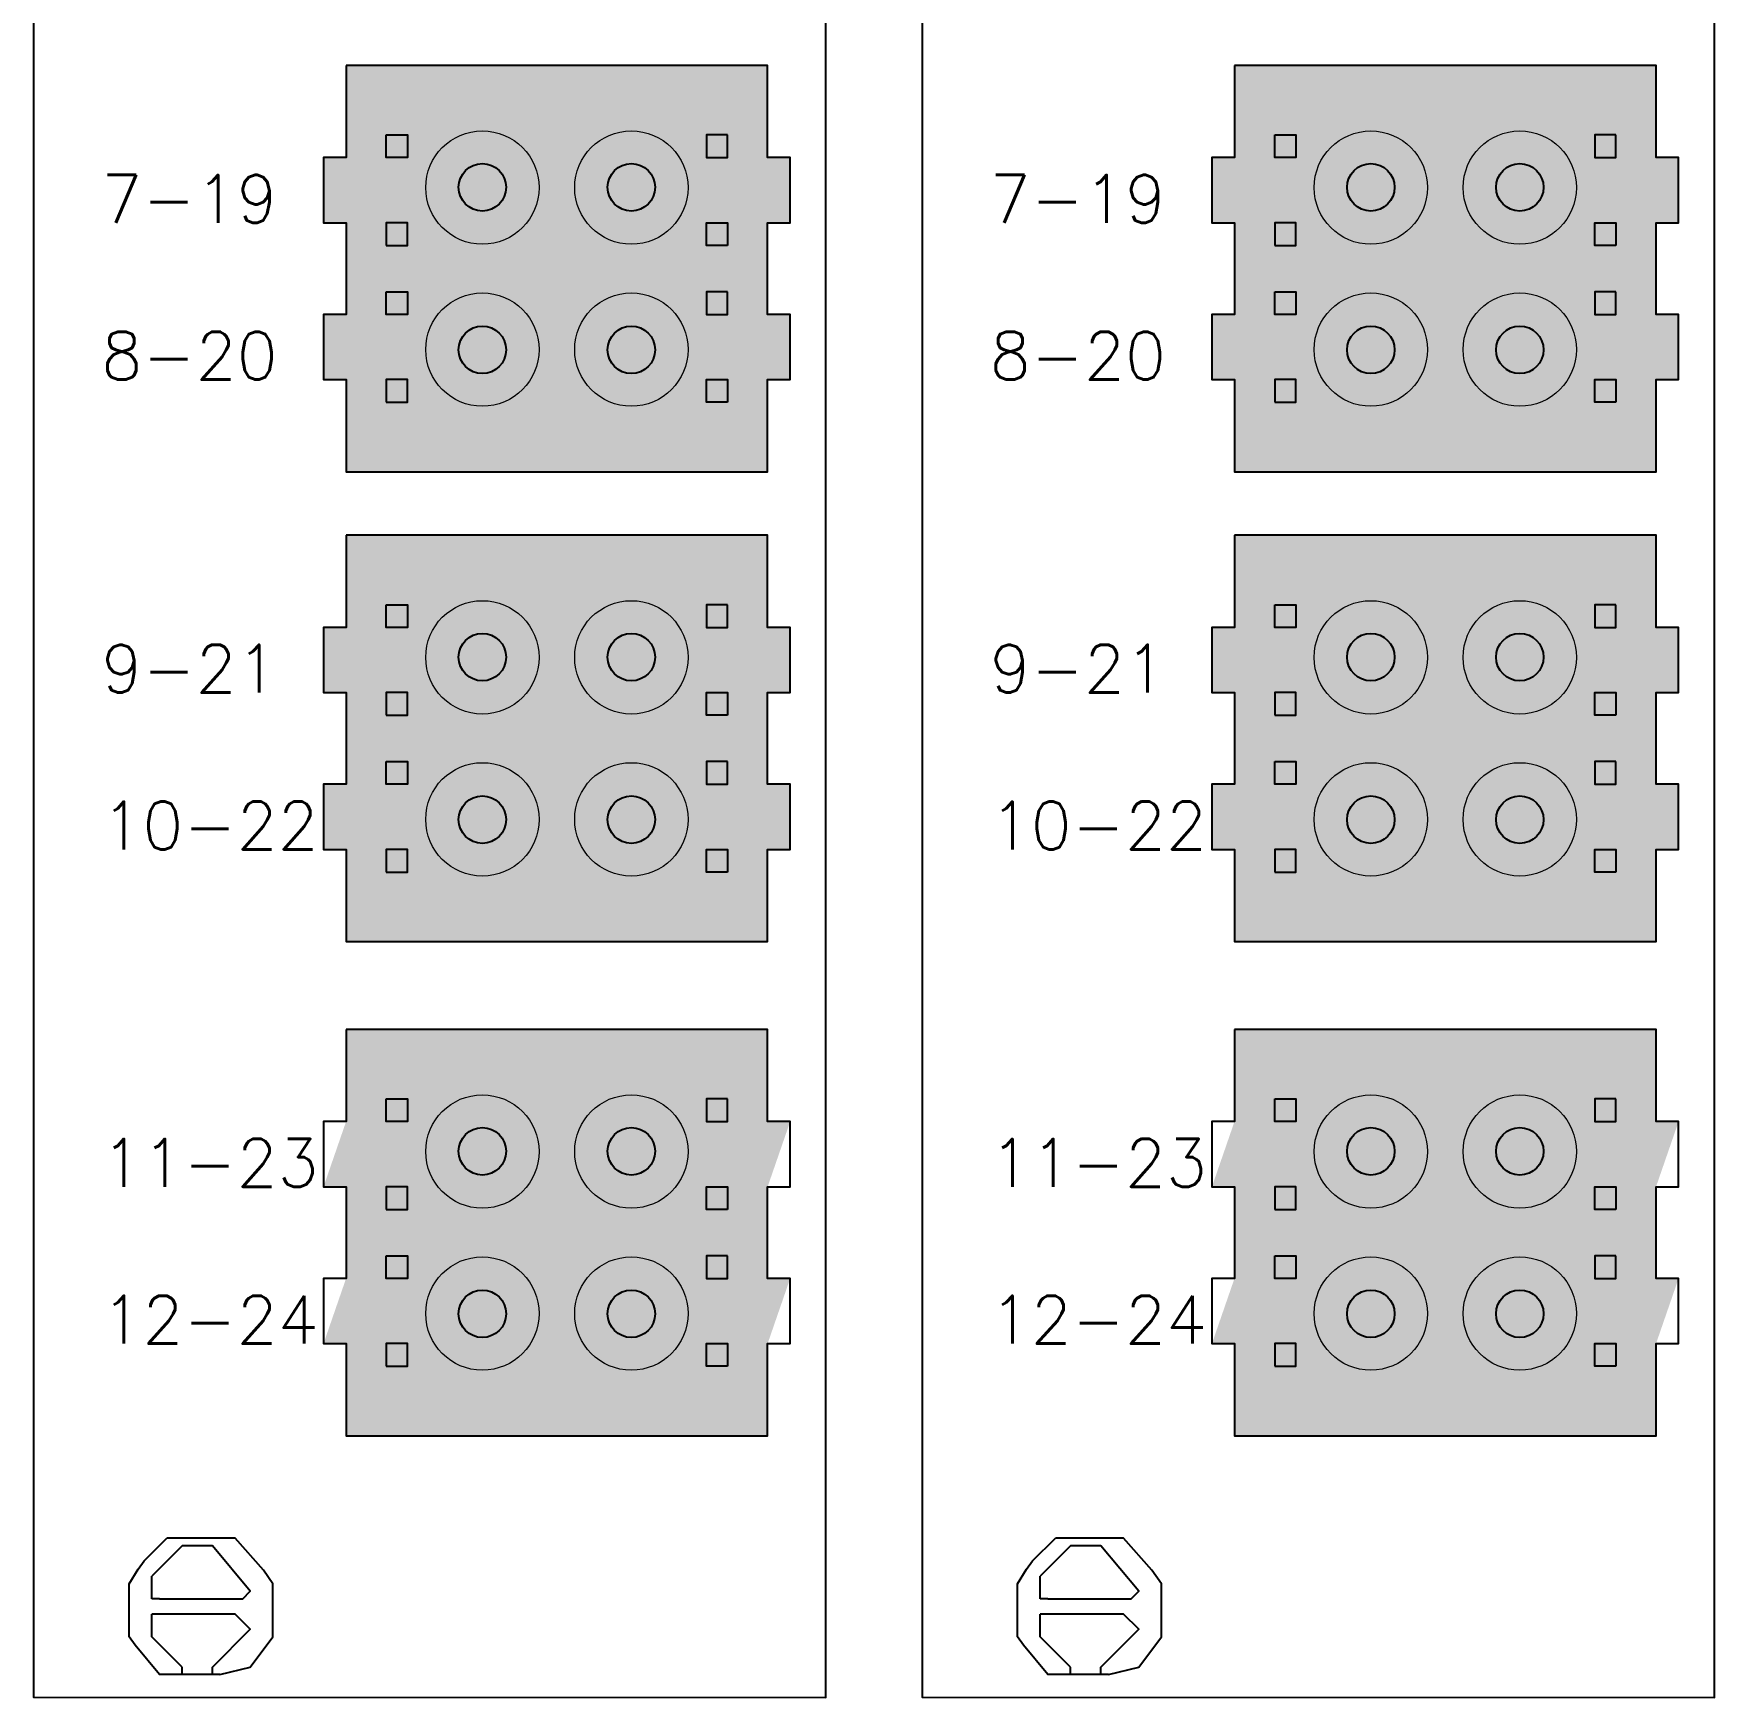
# Model space of a CAD drawing. Extents: x 12033 to 28038, y -9425 to 4777.
# Drawn here: x 14830.33 to 14838.58, y 277.89 to 286.05 of the extents above; entities that cross this region are included whole.
import ezdxf

# ---------------------------------------------------------------- set-up
doc = ezdxf.new("R2010")
doc.units = ezdxf.units.DM
doc.header["$LTSCALE"] = 5
doc.header["$MEASUREMENT"] = 0
for name, color, linetype in [('10.1-Caixas Subterrâneas', 5, 'Continuous'), ('20.7-DGO', 1, 'Continuous'), ('locais', 7, 'Continuous')]:
    doc.layers.add(name, color=color, linetype=linetype)
doc.styles.add('ROMANS', font='romans.shx')

# ---------------------------------------------------------------- blocks, each defined once
blk = doc.blocks.new('Inst de cartões ou bandejas (Cartão) - DGO')
at = {"layer": 'locais'}
h = blk.add_hatch(color=106, dxfattribs=at)
h.dxf.hatch_style = 1
h.paths.add_polyline_path([(1.02489, -0.94205), (1.01384, -0.94205), (1.01384, -0.974), (1.02489, -0.974), (1.02489, -1.01918), (1.23168, -1.01918), (1.23168, -0.974), (1.24273, -0.974), (1.24273, -0.94205), (1.23168, -0.94205), (1.23168, -0.89709), (1.24273, -0.89709), (1.24273, -0.86513), (1.23168, -0.86513), (1.23168, -0.81995), (1.02489, -0.81995), (1.02489, -0.86513), (1.01384, -0.86513), (1.01384, -0.89709), (1.02489, -0.89709)])
h.paths.add_polyline_path([(1.11954, -0.95929, -1), (1.06395, -0.95929, -1)], flags=16)
h.paths.add_polyline_path([(1.05495, -0.93093), (1.05495, -0.94205), (1.04461, -0.94205), (1.04461, -0.93093)], flags=16)
h.paths.add_polyline_path([(1.06395, -0.87985, -1), (1.11954, -0.87985, -1)], flags=16)
h.paths.add_polyline_path([(1.05495, -0.9082), (1.04461, -0.9082), (1.04461, -0.89709), (1.05495, -0.89709)], flags=16)
h.paths.add_polyline_path([(1.10338, -0.95941, -1), (1.08011, -0.95941, -1)], flags=0)
h.paths.add_polyline_path([(1.08011, -0.87972, -1), (1.10338, -0.87972, -1)], flags=0)
h.paths.add_polyline_path([(1.05495, -0.974), (1.05495, -0.98511), (1.04461, -0.98511), (1.04461, -0.974)], flags=17)
h.paths.add_polyline_path([(1.05495, -0.86513), (1.04461, -0.86513), (1.04461, -0.85402), (1.05495, -0.85402)], flags=16)
h.paths.add_polyline_path([(1.19261, -0.95929, -1), (1.13703, -0.95929, -1)], flags=16)
h.paths.add_polyline_path([(1.13703, -0.87985, -1), (1.19261, -0.87985, -1)], flags=16)
h.paths.add_polyline_path([(1.17646, -0.95941, -1), (1.15318, -0.95941, -1)], flags=0)
h.paths.add_polyline_path([(1.15318, -0.87972, -1), (1.17646, -0.87972, -1)], flags=0)
h.paths.add_polyline_path([(1.20161, -0.93093), (1.21196, -0.93093), (1.21196, -0.94205), (1.20161, -0.94205)], flags=16)
h.paths.add_polyline_path([(1.20161, -0.9082), (1.20161, -0.89709), (1.21196, -0.89709), (1.21196, -0.9082)], flags=16)
h.paths.add_polyline_path([(1.20161, -0.974), (1.20161, -0.98511), (1.21196, -0.98511), (1.21196, -0.974)], flags=17)
h.paths.add_polyline_path([(1.20161, -0.86513), (1.20161, -0.85402), (1.21196, -0.85402), (1.21196, -0.86513)], flags=16)
h = blk.add_hatch(color=106, dxfattribs=at)
h.dxf.hatch_style = 1
h.paths.add_polyline_path([(1.46069, -0.94205), (1.44964, -0.94205), (1.44964, -0.974), (1.46069, -0.974), (1.46069, -1.01918), (1.66748, -1.01918), (1.66748, -0.974), (1.67853, -0.974), (1.67853, -0.94205), (1.66748, -0.94205), (1.66748, -0.89709), (1.67853, -0.89709), (1.67853, -0.86513), (1.66748, -0.86513), (1.66748, -0.81995), (1.46069, -0.81995), (1.46069, -0.86513), (1.44964, -0.86513), (1.44964, -0.89709), (1.46069, -0.89709)])
h.paths.add_polyline_path([(1.55534, -0.95929, -1), (1.49976, -0.95929, -1)], flags=16)
h.paths.add_polyline_path([(1.49076, -0.93093), (1.49076, -0.94205), (1.48041, -0.94205), (1.48041, -0.93093)], flags=16)
h.paths.add_polyline_path([(1.49976, -0.87985, -1), (1.55534, -0.87985, -1)], flags=16)
h.paths.add_polyline_path([(1.49076, -0.9082), (1.48041, -0.9082), (1.48041, -0.89709), (1.49076, -0.89709)], flags=16)
h.paths.add_polyline_path([(1.53919, -0.95941, -1), (1.51591, -0.95941, -1)], flags=0)
h.paths.add_polyline_path([(1.51591, -0.87972, -1), (1.53919, -0.87972, -1)], flags=0)
h.paths.add_polyline_path([(1.49076, -0.974), (1.49076, -0.98511), (1.48041, -0.98511), (1.48041, -0.974)], flags=17)
h.paths.add_polyline_path([(1.49076, -0.86513), (1.48041, -0.86513), (1.48041, -0.85402), (1.49076, -0.85402)], flags=16)
h.paths.add_polyline_path([(1.62842, -0.95929, -1), (1.57283, -0.95929, -1)], flags=16)
h.paths.add_polyline_path([(1.57283, -0.87985, -1), (1.62842, -0.87985, -1)], flags=16)
h.paths.add_polyline_path([(1.61226, -0.95941, -1), (1.58899, -0.95941, -1)], flags=0)
h.paths.add_polyline_path([(1.58899, -0.87972, -1), (1.61226, -0.87972, -1)], flags=0)
h.paths.add_polyline_path([(1.63742, -0.93093), (1.64776, -0.93093), (1.64776, -0.94205), (1.63742, -0.94205)], flags=16)
h.paths.add_polyline_path([(1.63742, -0.9082), (1.63742, -0.89709), (1.64776, -0.89709), (1.64776, -0.9082)], flags=16)
h.paths.add_polyline_path([(1.63742, -0.974), (1.63742, -0.98511), (1.64776, -0.98511), (1.64776, -0.974)], flags=17)
h.paths.add_polyline_path([(1.63742, -0.86513), (1.63742, -0.85402), (1.64776, -0.85402), (1.64776, -0.86513)], flags=16)
h = blk.add_hatch(color=7, dxfattribs=at)
h.paths.add_polyline_path([(1.04461, -0.86513), (1.05495, -0.86513), (1.05495, -0.85402), (1.04461, -0.85402)])
h.paths.add_polyline_path([(1.04461, -0.9082), (1.05495, -0.9082), (1.05495, -0.89709), (1.04461, -0.89709)])
h.paths.add_polyline_path([(1.04461, -0.93093), (1.04461, -0.94205), (1.05495, -0.94205), (1.05495, -0.93093)])
h.paths.add_polyline_path([(1.04461, -0.98511), (1.05495, -0.98511), (1.05495, -0.974), (1.04461, -0.974)])
h.paths.add_polyline_path([(1.20161, -0.98511), (1.21196, -0.98511), (1.21196, -0.974), (1.20161, -0.974)])
h.paths.add_polyline_path([(1.21196, -0.93093), (1.20161, -0.93093), (1.20161, -0.94205), (1.21196, -0.94205)])
h.paths.add_polyline_path([(1.21196, -0.89709), (1.20161, -0.89709), (1.20161, -0.9082), (1.21196, -0.9082)])
h.paths.add_polyline_path([(1.21196, -0.85402), (1.20161, -0.85402), (1.20161, -0.86513), (1.21196, -0.86513)])
h = blk.add_hatch(color=94, dxfattribs=at)
h.paths.add_polyline_path([(1.11954, -0.87985, 1), (1.06395, -0.87985, 1)])
h.paths.add_polyline_path([(1.19261, -0.87985, 1), (1.13703, -0.87985, 1)])
h.paths.add_polyline_path([(1.19261, -0.95929, 1), (1.13703, -0.95929, 1)])
h.paths.add_polyline_path([(1.11954, -0.95929, 1), (1.06395, -0.95929, 1)])
h = blk.add_hatch(color=7, dxfattribs=at)
h.paths.add_polyline_path([(1.48041, -0.86513), (1.49076, -0.86513), (1.49076, -0.85402), (1.48041, -0.85402)])
h.paths.add_polyline_path([(1.48041, -0.9082), (1.49076, -0.9082), (1.49076, -0.89709), (1.48041, -0.89709)])
h.paths.add_polyline_path([(1.48041, -0.93093), (1.48041, -0.94205), (1.49076, -0.94205), (1.49076, -0.93093)])
h.paths.add_polyline_path([(1.48041, -0.98511), (1.49076, -0.98511), (1.49076, -0.974), (1.48041, -0.974)])
h.paths.add_polyline_path([(1.63742, -0.98511), (1.64776, -0.98511), (1.64776, -0.974), (1.63742, -0.974)])
h.paths.add_polyline_path([(1.64776, -0.93093), (1.63742, -0.93093), (1.63742, -0.94205), (1.64776, -0.94205)])
h.paths.add_polyline_path([(1.64776, -0.89709), (1.63742, -0.89709), (1.63742, -0.9082), (1.64776, -0.9082)])
h.paths.add_polyline_path([(1.64776, -0.85402), (1.63742, -0.85402), (1.63742, -0.86513), (1.64776, -0.86513)])
h = blk.add_hatch(color=94, dxfattribs=at)
h.paths.add_polyline_path([(1.55534, -0.87985, 1), (1.49976, -0.87985, 1)])
h.paths.add_polyline_path([(1.62842, -0.87985, 1), (1.57283, -0.87985, 1)])
h.paths.add_polyline_path([(1.62842, -0.95929, 1), (1.57283, -0.95929, 1)])
h.paths.add_polyline_path([(1.55534, -0.95929, 1), (1.49976, -0.95929, 1)])
h = blk.add_hatch(color=38, dxfattribs=at)
h.paths.add_polyline_path([(1.10338, -0.87972, 1), (1.08011, -0.87972, 1)])
h.paths.add_polyline_path([(1.15318, -0.87972, 1), (1.17646, -0.87972, 1)])
h = blk.add_hatch(color=38, dxfattribs=at)
h.paths.add_polyline_path([(1.53919, -0.87972, 1), (1.51591, -0.87972, 1)])
h.paths.add_polyline_path([(1.58899, -0.87972, 1), (1.61226, -0.87972, 1)])
h = blk.add_hatch(color=6, dxfattribs=at)
h.paths.add_polyline_path([(1.08011, -0.95941, 1), (1.10338, -0.95941, 1)])
h.paths.add_polyline_path([(1.17646, -0.95941, 1), (1.15318, -0.95941, 1)])
h = blk.add_hatch(color=6, dxfattribs=at)
h.paths.add_polyline_path([(1.51591, -0.95941, 1), (1.53919, -0.95941, 1)])
h.paths.add_polyline_path([(1.61226, -0.95941, 1), (1.58899, -0.95941, 1)])
h = blk.add_hatch(color=106, dxfattribs=at)
h.dxf.hatch_style = 1
h.paths.add_polyline_path([(1.02489, -1.17243), (1.01384, -1.17243), (1.01384, -1.20438), (1.02489, -1.20438), (1.02489, -1.24956), (1.23168, -1.24956), (1.23168, -1.20438), (1.24273, -1.20438), (1.24273, -1.17243), (1.23168, -1.17243), (1.23168, -1.12747), (1.24273, -1.12747), (1.24273, -1.09552), (1.23168, -1.09552), (1.23168, -1.05034), (1.02489, -1.05034), (1.02489, -1.09552), (1.01384, -1.09552), (1.01384, -1.12747), (1.02489, -1.12747)])
h.paths.add_polyline_path([(1.11954, -1.18967, -1), (1.06395, -1.18967, -1)], flags=16)
h.paths.add_polyline_path([(1.05495, -1.16132), (1.05495, -1.17243), (1.04461, -1.17243), (1.04461, -1.16132)], flags=16)
h.paths.add_polyline_path([(1.06395, -1.11023, -1), (1.11954, -1.11023, -1)], flags=16)
h.paths.add_polyline_path([(1.05495, -1.13858), (1.04461, -1.13858), (1.04461, -1.12747), (1.05495, -1.12747)], flags=16)
h.paths.add_polyline_path([(1.10338, -1.18979, -1), (1.08011, -1.18979, -1)], flags=0)
h.paths.add_polyline_path([(1.08011, -1.11011, -1), (1.10338, -1.11011, -1)], flags=0)
h.paths.add_polyline_path([(1.05495, -1.20438), (1.05495, -1.2155), (1.04461, -1.2155), (1.04461, -1.20438)], flags=16)
h.paths.add_polyline_path([(1.05495, -1.09552), (1.04461, -1.09552), (1.04461, -1.0844), (1.05495, -1.0844)], flags=16)
h.paths.add_polyline_path([(1.19261, -1.18967, -1), (1.13703, -1.18967, -1)], flags=16)
h.paths.add_polyline_path([(1.13703, -1.11023, -1), (1.19261, -1.11023, -1)], flags=16)
h.paths.add_polyline_path([(1.17646, -1.18979, -1), (1.15318, -1.18979, -1)], flags=0)
h.paths.add_polyline_path([(1.15318, -1.11011, -1), (1.17646, -1.11011, -1)], flags=0)
h.paths.add_polyline_path([(1.20161, -1.16132), (1.21196, -1.16132), (1.21196, -1.17243), (1.20161, -1.17243)], flags=16)
h.paths.add_polyline_path([(1.20161, -1.13858), (1.20161, -1.12747), (1.21196, -1.12747), (1.21196, -1.13858)], flags=16)
h.paths.add_polyline_path([(1.20161, -1.20438), (1.21196, -1.20438), (1.21196, -1.2155), (1.20161, -1.2155)], flags=16)
h.paths.add_polyline_path([(1.20161, -1.09552), (1.20161, -1.0844), (1.21196, -1.0844), (1.21196, -1.09552)], flags=17)
h = blk.add_hatch(color=106, dxfattribs=at)
h.dxf.hatch_style = 1
h.paths.add_polyline_path([(1.46069, -1.17243), (1.44964, -1.17243), (1.44964, -1.20438), (1.46069, -1.20438), (1.46069, -1.24956), (1.66748, -1.24956), (1.66748, -1.20438), (1.67853, -1.20438), (1.67853, -1.17243), (1.66748, -1.17243), (1.66748, -1.12747), (1.67853, -1.12747), (1.67853, -1.09552), (1.66748, -1.09552), (1.66748, -1.05034), (1.46069, -1.05034), (1.46069, -1.09552), (1.44964, -1.09552), (1.44964, -1.12747), (1.46069, -1.12747)])
h.paths.add_polyline_path([(1.55534, -1.18967, -1), (1.49976, -1.18967, -1)], flags=16)
h.paths.add_polyline_path([(1.49076, -1.16132), (1.49076, -1.17243), (1.48041, -1.17243), (1.48041, -1.16132)], flags=16)
h.paths.add_polyline_path([(1.49976, -1.11023, -1), (1.55534, -1.11023, -1)], flags=16)
h.paths.add_polyline_path([(1.49076, -1.13858), (1.48041, -1.13858), (1.48041, -1.12747), (1.49076, -1.12747)], flags=16)
h.paths.add_polyline_path([(1.53919, -1.18979, -1), (1.51591, -1.18979, -1)], flags=0)
h.paths.add_polyline_path([(1.51591, -1.11011, -1), (1.53919, -1.11011, -1)], flags=0)
h.paths.add_polyline_path([(1.49076, -1.20438), (1.49076, -1.2155), (1.48041, -1.2155), (1.48041, -1.20438)], flags=16)
h.paths.add_polyline_path([(1.49076, -1.09552), (1.48041, -1.09552), (1.48041, -1.0844), (1.49076, -1.0844)], flags=16)
h.paths.add_polyline_path([(1.62842, -1.18967, -1), (1.57283, -1.18967, -1)], flags=16)
h.paths.add_polyline_path([(1.57283, -1.11023, -1), (1.62842, -1.11023, -1)], flags=16)
h.paths.add_polyline_path([(1.61226, -1.18979, -1), (1.58899, -1.18979, -1)], flags=0)
h.paths.add_polyline_path([(1.58899, -1.11011, -1), (1.61226, -1.11011, -1)], flags=0)
h.paths.add_polyline_path([(1.63742, -1.16132), (1.64776, -1.16132), (1.64776, -1.17243), (1.63742, -1.17243)], flags=16)
h.paths.add_polyline_path([(1.63742, -1.13858), (1.63742, -1.12747), (1.64776, -1.12747), (1.64776, -1.13858)], flags=16)
h.paths.add_polyline_path([(1.63742, -1.20438), (1.64776, -1.20438), (1.64776, -1.2155), (1.63742, -1.2155)], flags=16)
h.paths.add_polyline_path([(1.63742, -1.09552), (1.63742, -1.0844), (1.64776, -1.0844), (1.64776, -1.09552)], flags=17)
h = blk.add_hatch(color=7, dxfattribs=at)
h.paths.add_polyline_path([(1.04461, -1.09552), (1.05495, -1.09552), (1.05495, -1.0844), (1.04461, -1.0844)])
h.paths.add_polyline_path([(1.04461, -1.13858), (1.05495, -1.13858), (1.05495, -1.12747), (1.04461, -1.12747)])
h.paths.add_polyline_path([(1.04461, -1.16132), (1.04461, -1.17243), (1.05495, -1.17243), (1.05495, -1.16132)])
h.paths.add_polyline_path([(1.04461, -1.2155), (1.05495, -1.2155), (1.05495, -1.20438), (1.04461, -1.20438)])
h.paths.add_polyline_path([(1.20161, -1.2155), (1.21196, -1.2155), (1.21196, -1.20438), (1.20161, -1.20438)])
h.paths.add_polyline_path([(1.21196, -1.17243), (1.21196, -1.16132), (1.20161, -1.16132), (1.20161, -1.17243)])
h.paths.add_polyline_path([(1.21196, -1.12747), (1.20161, -1.12747), (1.20161, -1.13858), (1.21196, -1.13858)])
h.paths.add_polyline_path([(1.21196, -1.0844), (1.20161, -1.0844), (1.20161, -1.09552), (1.21196, -1.09552)])
h = blk.add_hatch(color=94, dxfattribs=at)
h.paths.add_polyline_path([(1.11954, -1.11023, 1), (1.06395, -1.11023, 1)])
h.paths.add_polyline_path([(1.19261, -1.11023, 1), (1.13703, -1.11023, 1)])
h.paths.add_polyline_path([(1.19261, -1.18967, 1), (1.13703, -1.18967, 1)])
h.paths.add_polyline_path([(1.11954, -1.18967, 1), (1.06395, -1.18967, 1)])
h = blk.add_hatch(color=7, dxfattribs=at)
h.paths.add_polyline_path([(1.48041, -1.09552), (1.49076, -1.09552), (1.49076, -1.0844), (1.48041, -1.0844)])
h.paths.add_polyline_path([(1.48041, -1.13858), (1.49076, -1.13858), (1.49076, -1.12747), (1.48041, -1.12747)])
h.paths.add_polyline_path([(1.48041, -1.16132), (1.48041, -1.17243), (1.49076, -1.17243), (1.49076, -1.16132)])
h.paths.add_polyline_path([(1.48041, -1.2155), (1.49076, -1.2155), (1.49076, -1.20438), (1.48041, -1.20438)])
h.paths.add_polyline_path([(1.63742, -1.2155), (1.64776, -1.2155), (1.64776, -1.20438), (1.63742, -1.20438)])
h.paths.add_polyline_path([(1.64776, -1.17243), (1.64776, -1.16132), (1.63742, -1.16132), (1.63742, -1.17243)])
h.paths.add_polyline_path([(1.64776, -1.12747), (1.63742, -1.12747), (1.63742, -1.13858), (1.64776, -1.13858)])
h.paths.add_polyline_path([(1.64776, -1.0844), (1.63742, -1.0844), (1.63742, -1.09552), (1.64776, -1.09552)])
h = blk.add_hatch(color=94, dxfattribs=at)
h.paths.add_polyline_path([(1.55534, -1.11023, 1), (1.49976, -1.11023, 1)])
h.paths.add_polyline_path([(1.62842, -1.11023, 1), (1.57283, -1.11023, 1)])
h.paths.add_polyline_path([(1.62842, -1.18967, 1), (1.57283, -1.18967, 1)])
h.paths.add_polyline_path([(1.55534, -1.18967, 1), (1.49976, -1.18967, 1)])
at = {"layer": 'locais', "true_color": 0x000000}
h = blk.add_hatch(color=18, dxfattribs=at)
h.paths.add_polyline_path([(1.10338, -1.11011, 1), (1.08011, -1.11011, 1)])
h.paths.add_polyline_path([(1.15318, -1.11011, 1), (1.17646, -1.11011, 1)])
h = blk.add_hatch(color=18, dxfattribs=at)
h.paths.add_polyline_path([(1.53919, -1.11011, 1), (1.51591, -1.11011, 1)])
h.paths.add_polyline_path([(1.58899, -1.11011, 1), (1.61226, -1.11011, 1)])
at = {"layer": 'locais'}
h = blk.add_hatch(color=8, dxfattribs=at)
h.paths.add_polyline_path([(1.08011, -1.18979, 1), (1.10338, -1.18979, 1)])
h.paths.add_polyline_path([(1.17646, -1.18979, 1), (1.15318, -1.18979, 1)])
h = blk.add_hatch(color=8, dxfattribs=at)
h.paths.add_polyline_path([(1.51591, -1.18979, 1), (1.53919, -1.18979, 1)])
h.paths.add_polyline_path([(1.61226, -1.18979, 1), (1.58899, -1.18979, 1)])
h = blk.add_hatch(color=106, dxfattribs=at)
h.dxf.hatch_style = 1
h.paths.add_polyline_path([(1.02489, -1.41475), (1.01384, -1.4467), (1.02489, -1.4467), (1.02489, -1.49188), (1.23168, -1.49188), (1.23168, -1.4467), (1.24273, -1.41475), (1.23168, -1.41475), (1.23168, -1.36979), (1.24273, -1.33784), (1.23168, -1.33784), (1.23168, -1.29266), (1.02489, -1.29266), (1.02489, -1.33784), (1.01384, -1.36979), (1.02489, -1.36979)])
h.paths.add_polyline_path([(1.11954, -1.43199, 1), (1.06395, -1.43199, 1)], flags=16)
h.paths.add_polyline_path([(1.05495, -1.40364), (1.05495, -1.41475), (1.04461, -1.41475), (1.04461, -1.40364)], flags=16)
h.paths.add_polyline_path([(1.06395, -1.35255, -1), (1.11954, -1.35255, -1)], flags=16)
h.paths.add_polyline_path([(1.05495, -1.38091), (1.04461, -1.38091), (1.04461, -1.36979), (1.05495, -1.36979)], flags=16)
h.paths.add_polyline_path([(1.05495, -1.4467), (1.05495, -1.45782), (1.04461, -1.45782), (1.04461, -1.4467)], flags=16)
h.paths.add_polyline_path([(1.05495, -1.33784), (1.04461, -1.33784), (1.04461, -1.32672), (1.05495, -1.32672)], flags=16)
h.paths.add_polyline_path([(1.19261, -1.43199, -1), (1.13703, -1.43199, -1)], flags=16)
h.paths.add_polyline_path([(1.19261, -1.35255, -1), (1.13703, -1.35255, -1)], flags=16)
h.paths.add_polyline_path([(1.20161, -1.40364), (1.21196, -1.40364), (1.21196, -1.41475), (1.20161, -1.41475)], flags=16)
h.paths.add_polyline_path([(1.20161, -1.38091), (1.20161, -1.36979), (1.21196, -1.36979), (1.21196, -1.38091)], flags=16)
h.paths.add_polyline_path([(1.20161, -1.4467), (1.21196, -1.4467), (1.21196, -1.45782), (1.20161, -1.45782)], flags=16)
h.paths.add_polyline_path([(1.20161, -1.33784), (1.20161, -1.32672), (1.21196, -1.32672), (1.21196, -1.33784)], flags=16)
h = blk.add_hatch(color=106, dxfattribs=at)
h.dxf.hatch_style = 1
h.paths.add_polyline_path([(1.46069, -1.41475), (1.44964, -1.4467), (1.46069, -1.4467), (1.46069, -1.49188), (1.66748, -1.49188), (1.66748, -1.4467), (1.67853, -1.41475), (1.66748, -1.41475), (1.66748, -1.36979), (1.67853, -1.33784), (1.66748, -1.33784), (1.66748, -1.29266), (1.46069, -1.29266), (1.46069, -1.33784), (1.44964, -1.36979), (1.46069, -1.36979)])
h.paths.add_polyline_path([(1.55534, -1.43199, 1), (1.49976, -1.43199, 1)], flags=16)
h.paths.add_polyline_path([(1.49076, -1.40364), (1.49076, -1.41475), (1.48041, -1.41475), (1.48041, -1.40364)], flags=16)
h.paths.add_polyline_path([(1.49976, -1.35255, -1), (1.55534, -1.35255, -1)], flags=16)
h.paths.add_polyline_path([(1.49076, -1.38091), (1.48041, -1.38091), (1.48041, -1.36979), (1.49076, -1.36979)], flags=16)
h.paths.add_polyline_path([(1.49076, -1.4467), (1.49076, -1.45782), (1.48041, -1.45782), (1.48041, -1.4467)], flags=16)
h.paths.add_polyline_path([(1.49076, -1.33784), (1.48041, -1.33784), (1.48041, -1.32672), (1.49076, -1.32672)], flags=16)
h.paths.add_polyline_path([(1.62842, -1.43199, -1), (1.57283, -1.43199, -1)], flags=16)
h.paths.add_polyline_path([(1.62842, -1.35255, -1), (1.57283, -1.35255, -1)], flags=16)
h.paths.add_polyline_path([(1.63742, -1.40364), (1.64776, -1.40364), (1.64776, -1.41475), (1.63742, -1.41475)], flags=16)
h.paths.add_polyline_path([(1.63742, -1.38091), (1.63742, -1.36979), (1.64776, -1.36979), (1.64776, -1.38091)], flags=16)
h.paths.add_polyline_path([(1.63742, -1.4467), (1.64776, -1.4467), (1.64776, -1.45782), (1.63742, -1.45782)], flags=16)
h.paths.add_polyline_path([(1.63742, -1.33784), (1.63742, -1.32672), (1.64776, -1.32672), (1.64776, -1.33784)], flags=16)
h = blk.add_hatch(color=7, dxfattribs=at)
h.paths.add_polyline_path([(1.04461, -1.33784), (1.05495, -1.33784), (1.05495, -1.32672), (1.04461, -1.32672)])
h.paths.add_polyline_path([(1.04461, -1.38091), (1.05495, -1.38091), (1.05495, -1.36979), (1.04461, -1.36979)])
h.paths.add_polyline_path([(1.04461, -1.40364), (1.04461, -1.41475), (1.05495, -1.41475), (1.05495, -1.40364)])
h.paths.add_polyline_path([(1.04461, -1.45782), (1.05495, -1.45782), (1.05495, -1.4467), (1.04461, -1.4467)])
h.paths.add_polyline_path([(1.20161, -1.45782), (1.21196, -1.45782), (1.21196, -1.4467), (1.20161, -1.4467)])
h.paths.add_polyline_path([(1.21196, -1.40364), (1.20161, -1.40364), (1.20161, -1.41475), (1.21196, -1.41475)])
h.paths.add_polyline_path([(1.21196, -1.36979), (1.20161, -1.36979), (1.20161, -1.38091), (1.21196, -1.38091)])
h.paths.add_polyline_path([(1.20161, -1.32672), (1.20161, -1.33784), (1.21196, -1.33784), (1.21196, -1.32672)])
h = blk.add_hatch(color=94, dxfattribs=at)
h.paths.add_polyline_path([(1.11954, -1.35255, 1), (1.06395, -1.35255, 1)])
h.paths.add_polyline_path([(1.19261, -1.35255, 1), (1.13703, -1.35255, 1)])
h.paths.add_polyline_path([(1.19261, -1.43199, 1), (1.13703, -1.43199, 1)])
h.paths.add_polyline_path([(1.11954, -1.43199, 1), (1.06395, -1.43199, 1)])
h = blk.add_hatch(color=7, dxfattribs=at)
h.paths.add_polyline_path([(1.48041, -1.33784), (1.49076, -1.33784), (1.49076, -1.32672), (1.48041, -1.32672)])
h.paths.add_polyline_path([(1.48041, -1.38091), (1.49076, -1.38091), (1.49076, -1.36979), (1.48041, -1.36979)])
h.paths.add_polyline_path([(1.48041, -1.40364), (1.48041, -1.41475), (1.49076, -1.41475), (1.49076, -1.40364)])
h.paths.add_polyline_path([(1.48041, -1.45782), (1.49076, -1.45782), (1.49076, -1.4467), (1.48041, -1.4467)])
h.paths.add_polyline_path([(1.63742, -1.45782), (1.64776, -1.45782), (1.64776, -1.4467), (1.63742, -1.4467)])
h.paths.add_polyline_path([(1.64776, -1.40364), (1.63742, -1.40364), (1.63742, -1.41475), (1.64776, -1.41475)])
h.paths.add_polyline_path([(1.64776, -1.36979), (1.63742, -1.36979), (1.63742, -1.38091), (1.64776, -1.38091)])
h.paths.add_polyline_path([(1.63742, -1.32672), (1.63742, -1.33784), (1.64776, -1.33784), (1.64776, -1.32672)])
h = blk.add_hatch(color=94, dxfattribs=at)
h.paths.add_polyline_path([(1.55534, -1.35255, 1), (1.49976, -1.35255, 1)])
h.paths.add_polyline_path([(1.62842, -1.35255, 1), (1.57283, -1.35255, 1)])
h.paths.add_polyline_path([(1.62842, -1.43199, 1), (1.57283, -1.43199, 1)])
h.paths.add_polyline_path([(1.55534, -1.43199, 1), (1.49976, -1.43199, 1)])
h = blk.add_hatch(color=30, dxfattribs=at)
h.paths.add_polyline_path([(1.10338, -1.35243, 1), (1.08011, -1.35243, 1)])
h.paths.add_polyline_path([(1.15318, -1.35243, 1), (1.17646, -1.35243, 1)])
h = blk.add_hatch(color=30, dxfattribs=at)
h.paths.add_polyline_path([(1.53919, -1.35243, 1), (1.51591, -1.35243, 1)])
h.paths.add_polyline_path([(1.58899, -1.35243, 1), (1.61226, -1.35243, 1)])
h = blk.add_hatch(color=142, dxfattribs=at)
h.paths.add_polyline_path([(1.08011, -1.43211, 1), (1.10338, -1.43211, 1)])
h.paths.add_polyline_path([(1.17646, -1.43211, 1), (1.15318, -1.43211, 1)])
h = blk.add_hatch(color=142, dxfattribs=at)
h.paths.add_polyline_path([(1.51591, -1.43211, 1), (1.53919, -1.43211, 1)])
h.paths.add_polyline_path([(1.61226, -1.43211, 1), (1.58899, -1.43211, 1)])
at = {"color": 0, "linetype": 'Continuous'}
for points in [[(0.92586, -1.55333), (0.93701, -1.54218)], [(0.93329, -1.5719), (0.97417, -1.5719), (0.97788, -1.56819), (0.9593, -1.54589), (0.94444, -1.54589), (0.92958, -1.56076)], [(0.96302, -1.60906), (0.97788, -1.60535), (0.98903, -1.59048), (0.98903, -1.56447), (0.98441, -1.55777), (0.97045, -1.54218)], [(1.36167, -1.55333), (1.37281, -1.54218)], [(1.3691, -1.5719), (1.40997, -1.5719), (1.41369, -1.56819), (1.39511, -1.54589), (1.38025, -1.54589), (1.36538, -1.56076)], [(1.39883, -1.60906), (1.41369, -1.60535), (1.42484, -1.59048), (1.42484, -1.56447), (1.42021, -1.55777), (1.40626, -1.54218)], [(0.94073, -1.60906), (0.93329, -1.60906), (0.9214, -1.59457), (0.91843, -1.59048), (0.91843, -1.56447), (0.92289, -1.55741), (0.92586, -1.55333)], [(1.37653, -1.60906), (1.3691, -1.60906), (1.35721, -1.59457), (1.35424, -1.59048), (1.35424, -1.56447), (1.35869, -1.55741), (1.36167, -1.55333)], [(0.92958, -1.56819), (0.92958, -1.56076)], [(1.36538, -1.56819), (1.36538, -1.56076)], [(0.92958, -1.5719), (0.92958, -1.56819)], [(0.93329, -1.5719), (0.92958, -1.5719)], [(1.36538, -1.5719), (1.36538, -1.56819)], [(1.3691, -1.5719), (1.36538, -1.5719)], [(0.93329, -1.57934), (0.92958, -1.57934)], [(0.92958, -1.58305), (0.92958, -1.57934)], [(0.9593, -1.60535), (0.97788, -1.58677), (0.97045, -1.57934), (0.93329, -1.57934)], [(1.3691, -1.57934), (1.36538, -1.57934)], [(1.36538, -1.58305), (1.36538, -1.57934)], [(1.39511, -1.60535), (1.41369, -1.58677), (1.40626, -1.57934), (1.3691, -1.57934)], [(0.94444, -1.60535), (0.92958, -1.59048), (0.92958, -1.58305)], [(1.38025, -1.60535), (1.36538, -1.59048), (1.36538, -1.58305)], [(0.94444, -1.60906), (0.94444, -1.60535)], [(0.9593, -1.60906), (0.9593, -1.60535)], [(1.38025, -1.60906), (1.38025, -1.60535)], [(1.39511, -1.60906), (1.39511, -1.60535)], [(0.94444, -1.60906), (0.94073, -1.60906)], [(0.94816, -1.60906), (0.94444, -1.60906)], [(0.95559, -1.60906), (0.94816, -1.60906)], [(0.9593, -1.60906), (0.95559, -1.60906)], [(0.96302, -1.60906), (0.9593, -1.60906)], [(1.38025, -1.60906), (1.37653, -1.60906)], [(1.38396, -1.60906), (1.38025, -1.60906)], [(1.39139, -1.60906), (1.38396, -1.60906)], [(1.39511, -1.60906), (1.39139, -1.60906)], [(1.39883, -1.60906), (1.39511, -1.60906)]]:
    blk.add_lwpolyline(points, dxfattribs=at)
at = {"layer": 'locais'}
for p, q in [((0.97045, -1.54218), (0.93701, -1.54218)), ((1.40626, -1.54218), (1.37281, -1.54218))]:
    blk.add_line(p, q, dxfattribs=at)
at = {"layer": 'locais', "color": 1}
for points in [[(1.19712, -0.0001), (0.87161, 0), (0.87161, -1.62011), (1.26029, -1.62021), (1.26029, -0.06327)], [(1.63292, -0.0001), (1.30742, 0), (1.30742, -1.62011), (1.69609, -1.62021), (1.69609, -0.06327)]]:
    blk.add_lwpolyline(points, dxfattribs=at)
at = {"layer": 'locais'}
for points in [[(1.02489, -0.81995), (1.02489, -0.86513), (1.01384, -0.86513), (1.01384, -0.89709), (1.02489, -0.89709), (1.02489, -0.94205), (1.01384, -0.94205), (1.01384, -0.974), (1.01384, -0.974), (1.02489, -0.974), (1.02489, -1.01918), (1.23168, -1.01918), (1.23168, -0.974), (1.24273, -0.974), (1.24273, -0.94205), (1.23168, -0.94205), (1.23168, -0.89709), (1.24273, -0.89709), (1.24273, -0.86513), (1.23168, -0.86513), (1.23168, -0.81995), (1.02489, -0.81995)], [(1.46069, -0.81995), (1.46069, -0.86513), (1.44964, -0.86513), (1.44964, -0.89709), (1.46069, -0.89709), (1.46069, -0.94205), (1.44964, -0.94205), (1.44964, -0.974), (1.44964, -0.974), (1.46069, -0.974), (1.46069, -1.01918), (1.66748, -1.01918), (1.66748, -0.974), (1.67853, -0.974), (1.67853, -0.94205), (1.66748, -0.94205), (1.66748, -0.89709), (1.67853, -0.89709), (1.67853, -0.86513), (1.66748, -0.86513), (1.66748, -0.81995), (1.46069, -0.81995)], [(1.02489, -1.05034), (1.02489, -1.09552), (1.01384, -1.09552), (1.01384, -1.12747), (1.02489, -1.12747), (1.02489, -1.17243), (1.01384, -1.17243), (1.01384, -1.20438), (1.01384, -1.20438), (1.02489, -1.20438), (1.02489, -1.24956), (1.23168, -1.24956), (1.23168, -1.20438), (1.24273, -1.20438), (1.24273, -1.17243), (1.23168, -1.17243), (1.23168, -1.12747), (1.24273, -1.12747), (1.24273, -1.09552), (1.23168, -1.09552), (1.23168, -1.05034), (1.02489, -1.05034)], [(1.46069, -1.05034), (1.46069, -1.09552), (1.44964, -1.09552), (1.44964, -1.12747), (1.46069, -1.12747), (1.46069, -1.17243), (1.44964, -1.17243), (1.44964, -1.20438), (1.44964, -1.20438), (1.46069, -1.20438), (1.46069, -1.24956), (1.66748, -1.24956), (1.66748, -1.20438), (1.67853, -1.20438), (1.67853, -1.17243), (1.66748, -1.17243), (1.66748, -1.12747), (1.67853, -1.12747), (1.67853, -1.09552), (1.66748, -1.09552), (1.66748, -1.05034), (1.46069, -1.05034)], [(1.02489, -1.29266), (1.02489, -1.33784), (1.01384, -1.33784), (1.01384, -1.36979), (1.02489, -1.36979), (1.02489, -1.41475), (1.01384, -1.41475), (1.01384, -1.4467), (1.01384, -1.4467), (1.02489, -1.4467), (1.02489, -1.49188), (1.23168, -1.49188), (1.23168, -1.4467), (1.24273, -1.4467), (1.24273, -1.41475), (1.23168, -1.41475), (1.23168, -1.36979), (1.24273, -1.36979), (1.24273, -1.33784), (1.23168, -1.33784), (1.23168, -1.29266), (1.02489, -1.29266)], [(1.46069, -1.29266), (1.46069, -1.33784), (1.44964, -1.33784), (1.44964, -1.36979), (1.46069, -1.36979), (1.46069, -1.41475), (1.44964, -1.41475), (1.44964, -1.4467), (1.44964, -1.4467), (1.46069, -1.4467), (1.46069, -1.49188), (1.66748, -1.49188), (1.66748, -1.4467), (1.67853, -1.4467), (1.67853, -1.41475), (1.66748, -1.41475), (1.66748, -1.36979), (1.67853, -1.36979), (1.67853, -1.33784), (1.66748, -1.33784), (1.66748, -1.29266), (1.46069, -1.29266)]]:
    blk.add_lwpolyline(points, dxfattribs=at)
for points in [[(1.04461, -0.85402), (1.05495, -0.85402), (1.05495, -0.86513), (1.04461, -0.86513)], [(1.21196, -0.85402), (1.20161, -0.85402), (1.20161, -0.86513), (1.21196, -0.86513)], [(1.48041, -0.85402), (1.49076, -0.85402), (1.49076, -0.86513), (1.48041, -0.86513)], [(1.64776, -0.85402), (1.63742, -0.85402), (1.63742, -0.86513), (1.64776, -0.86513)], [(1.04461, -0.9082), (1.05495, -0.9082), (1.05495, -0.89709), (1.04461, -0.89709)], [(1.21196, -0.9082), (1.20161, -0.9082), (1.20161, -0.89709), (1.21196, -0.89709)], [(1.48041, -0.9082), (1.49076, -0.9082), (1.49076, -0.89709), (1.48041, -0.89709)], [(1.64776, -0.9082), (1.63742, -0.9082), (1.63742, -0.89709), (1.64776, -0.89709)], [(1.04461, -0.93093), (1.05495, -0.93093), (1.05495, -0.94205), (1.04461, -0.94205)], [(1.21196, -0.93093), (1.20161, -0.93093), (1.20161, -0.94205), (1.21196, -0.94205)], [(1.48041, -0.93093), (1.49076, -0.93093), (1.49076, -0.94205), (1.48041, -0.94205)], [(1.64776, -0.93093), (1.63742, -0.93093), (1.63742, -0.94205), (1.64776, -0.94205)], [(1.04461, -0.98511), (1.05495, -0.98511), (1.05495, -0.974), (1.04461, -0.974)], [(1.21196, -0.98511), (1.20161, -0.98511), (1.20161, -0.974), (1.21196, -0.974)], [(1.48041, -0.98511), (1.49076, -0.98511), (1.49076, -0.974), (1.48041, -0.974)], [(1.64776, -0.98511), (1.63742, -0.98511), (1.63742, -0.974), (1.64776, -0.974)], [(1.04461, -1.0844), (1.05495, -1.0844), (1.05495, -1.09552), (1.04461, -1.09552)], [(1.21196, -1.0844), (1.20161, -1.0844), (1.20161, -1.09552), (1.21196, -1.09552)], [(1.48041, -1.0844), (1.49076, -1.0844), (1.49076, -1.09552), (1.48041, -1.09552)], [(1.64776, -1.0844), (1.63742, -1.0844), (1.63742, -1.09552), (1.64776, -1.09552)], [(1.04461, -1.13858), (1.05495, -1.13858), (1.05495, -1.12747), (1.04461, -1.12747)], [(1.21196, -1.13858), (1.20161, -1.13858), (1.20161, -1.12747), (1.21196, -1.12747)], [(1.48041, -1.13858), (1.49076, -1.13858), (1.49076, -1.12747), (1.48041, -1.12747)], [(1.64776, -1.13858), (1.63742, -1.13858), (1.63742, -1.12747), (1.64776, -1.12747)], [(1.04461, -1.16132), (1.05495, -1.16132), (1.05495, -1.17243), (1.04461, -1.17243)], [(1.21196, -1.16132), (1.20161, -1.16132), (1.20161, -1.17243), (1.21196, -1.17243)], [(1.48041, -1.16132), (1.49076, -1.16132), (1.49076, -1.17243), (1.48041, -1.17243)], [(1.64776, -1.16132), (1.63742, -1.16132), (1.63742, -1.17243), (1.64776, -1.17243)], [(1.04461, -1.2155), (1.05495, -1.2155), (1.05495, -1.20438), (1.04461, -1.20438)], [(1.21196, -1.2155), (1.20161, -1.2155), (1.20161, -1.20438), (1.21196, -1.20438)], [(1.48041, -1.2155), (1.49076, -1.2155), (1.49076, -1.20438), (1.48041, -1.20438)], [(1.64776, -1.2155), (1.63742, -1.2155), (1.63742, -1.20438), (1.64776, -1.20438)], [(1.04461, -1.32672), (1.05495, -1.32672), (1.05495, -1.33784), (1.04461, -1.33784)], [(1.21196, -1.32672), (1.20161, -1.32672), (1.20161, -1.33784), (1.21196, -1.33784)], [(1.48041, -1.32672), (1.49076, -1.32672), (1.49076, -1.33784), (1.48041, -1.33784)], [(1.64776, -1.32672), (1.63742, -1.32672), (1.63742, -1.33784), (1.64776, -1.33784)], [(1.04461, -1.38091), (1.05495, -1.38091), (1.05495, -1.36979), (1.04461, -1.36979)], [(1.21196, -1.38091), (1.20161, -1.38091), (1.20161, -1.36979), (1.21196, -1.36979)], [(1.48041, -1.38091), (1.49076, -1.38091), (1.49076, -1.36979), (1.48041, -1.36979)], [(1.64776, -1.38091), (1.63742, -1.38091), (1.63742, -1.36979), (1.64776, -1.36979)], [(1.04461, -1.40364), (1.05495, -1.40364), (1.05495, -1.41475), (1.04461, -1.41475)], [(1.21196, -1.40364), (1.20161, -1.40364), (1.20161, -1.41475), (1.21196, -1.41475)], [(1.48041, -1.40364), (1.49076, -1.40364), (1.49076, -1.41475), (1.48041, -1.41475)], [(1.64776, -1.40364), (1.63742, -1.40364), (1.63742, -1.41475), (1.64776, -1.41475)], [(1.04461, -1.45782), (1.05495, -1.45782), (1.05495, -1.4467), (1.04461, -1.4467)], [(1.21196, -1.45782), (1.20161, -1.45782), (1.20161, -1.4467), (1.21196, -1.4467)], [(1.48041, -1.45782), (1.49076, -1.45782), (1.49076, -1.4467), (1.48041, -1.4467)], [(1.64776, -1.45782), (1.63742, -1.45782), (1.63742, -1.4467), (1.64776, -1.4467)]]:
    blk.add_lwpolyline(points, close=True, dxfattribs=at)
at = {"layer": 'locais', "lineweight": 15}
for centre in [(1.09174, -0.87985), (1.16482, -0.87985), (1.52755, -0.87985), (1.60063, -0.87985), (1.09174, -0.95929), (1.16482, -0.95929), (1.52755, -0.95929), (1.60063, -0.95929), (1.09174, -1.11023), (1.16482, -1.11023), (1.52755, -1.11023), (1.60063, -1.11023), (1.09174, -1.18967), (1.16482, -1.18967), (1.52755, -1.18967), (1.60063, -1.18967), (1.09174, -1.35255), (1.16482, -1.35255), (1.52755, -1.35255), (1.60063, -1.35255), (1.09174, -1.43199), (1.16482, -1.43199), (1.52755, -1.43199), (1.60063, -1.43199)]:
    blk.add_circle(centre, 0.02779, dxfattribs=at)
at = {"layer": 'locais'}
for centre in [(1.09174, -0.87972), (1.16482, -0.87972), (1.52755, -0.87972), (1.60063, -0.87972), (1.09174, -0.95941), (1.16482, -0.95941), (1.52755, -0.95941), (1.60063, -0.95941), (1.09174, -1.11011), (1.16482, -1.11011), (1.52755, -1.11011), (1.60063, -1.11011), (1.09174, -1.18979), (1.16482, -1.18979), (1.52755, -1.18979), (1.60063, -1.18979), (1.09174, -1.35243), (1.16482, -1.35243), (1.52755, -1.35243), (1.60063, -1.35243), (1.09174, -1.43211), (1.16482, -1.43211), (1.52755, -1.43211), (1.60063, -1.43211)]:
    blk.add_circle(centre, 0.01164, dxfattribs=at)
at = {"layer": '10.1-Caixas Subterrâneas', "color": 0, "lineweight": 0, "style": 'ROMANS'}
for tag, p, flags in [('FID', (0.08431, 1.19857), 1), ('FATOR', (0.08431, 0.82682), 3), ('ID_ATIVIDADE', (0.08431, 0.45507), 3), ('QTDE', (0.08431, 0.08332), 3)]:
    blk.add_attdef(tag, p, '', height=0.24981, dxfattribs=dict(at, flags=flags))
at = {"layer": 'locais', "style": 'ROMANS'}
for s, p in [('7-19', (0.90486, -0.89709)), ('7-19', (1.34066, -0.89709)), ('8-20', (0.90486, -0.974)), ('8-20', (1.34066, -0.974)), ('9-21', (0.90486, -1.12747)), ('9-21', (1.34066, -1.12747)), ('10-22', (0.90486, -1.20438)), ('10-22', (1.34066, -1.20438)), ('11-23', (0.90486, -1.36979)), ('11-23', (1.34066, -1.36979)), ('12-24', (0.90486, -1.4467)), ('12-24', (1.34066, -1.4467))]:
    blk.add_text(s, height=0.023441, rotation=360, dxfattribs=at).set_placement(p)

msp = doc.modelspace()

# ---------------------------------------------------------------- block references
at = {"layer": '20.7-DGO', "color": 0, "lineweight": 0, "xscale": 10, "yscale": 10, "zscale": 10}
msp.add_blockref('Inst de cartões ou bandejas (Cartão) - DGO', (14821.6187, 294.0931), dxfattribs=at)

doc.saveas('drawing.dxf')
